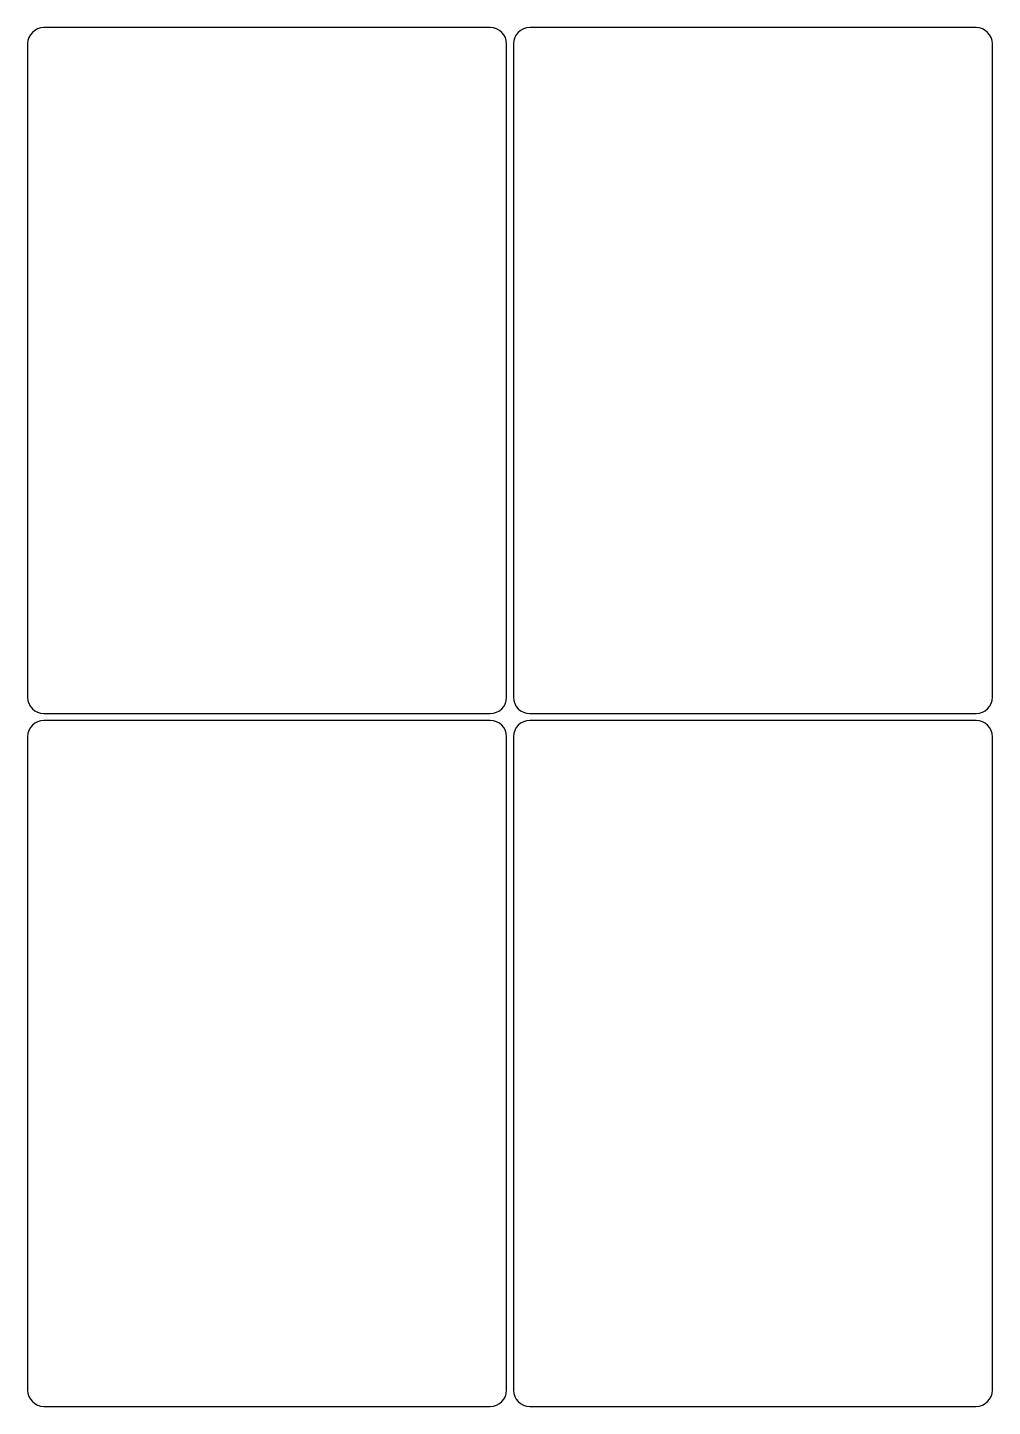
# Model space of a CAD drawing. Header units: millimetres. Extents: x 23 to 201, y -282 to -29.
import ezdxf

# ---------------------------------------------------------------- set-up
doc = ezdxf.new("R2010")
doc.units = ezdxf.units.MM

msp = doc.modelspace()

# ---------------------------------------------------------------- linework, layer by layer
for p, q in [((108.37, -28.87), (26.37, -28.87)), ((197.61, -28.87), (115.61, -28.87)), ((23.37, -31.87), (23.37, -151.87)), ((111.37, -151.87), (111.37, -31.87)), ((112.61, -31.87), (112.61, -151.87)), ((200.61, -151.87), (200.61, -31.87)), ((26.37, -154.87), (108.37, -154.87)), ((108.37, -156.13), (26.37, -156.13)), ((115.61, -154.87), (197.61, -154.87)), ((197.61, -156.13), (115.61, -156.13)), ((23.37, -159.13), (23.37, -279.13)), ((111.37, -279.13), (111.37, -159.13)), ((112.61, -159.13), (112.61, -279.13)), ((200.61, -279.13), (200.61, -159.13)), ((26.37, -282.13), (108.37, -282.13)), ((115.61, -282.13), (197.61, -282.13))]:
    msp.add_line(p, q)
for centre, start, end in [((26.37, -31.87), 90, 180), ((108.37, -31.87), 0, 90), ((115.61, -31.87), 90, 180), ((197.61, -31.87), 0, 90), ((26.37, -151.87), 180, 270), ((108.37, -151.87), 270, 360), ((115.61, -151.87), 180, 270), ((197.61, -151.87), 270, 360), ((26.37, -159.13), 90, 180), ((108.37, -159.13), 0, 90), ((115.61, -159.13), 90, 180), ((197.61, -159.13), 0, 90), ((26.37, -279.13), 180, 270), ((108.37, -279.13), 270, 360), ((115.61, -279.13), 180, 270), ((197.61, -279.13), 270, 360)]:
    msp.add_arc(centre, 3, start, end)

doc.saveas('drawing.dxf')
